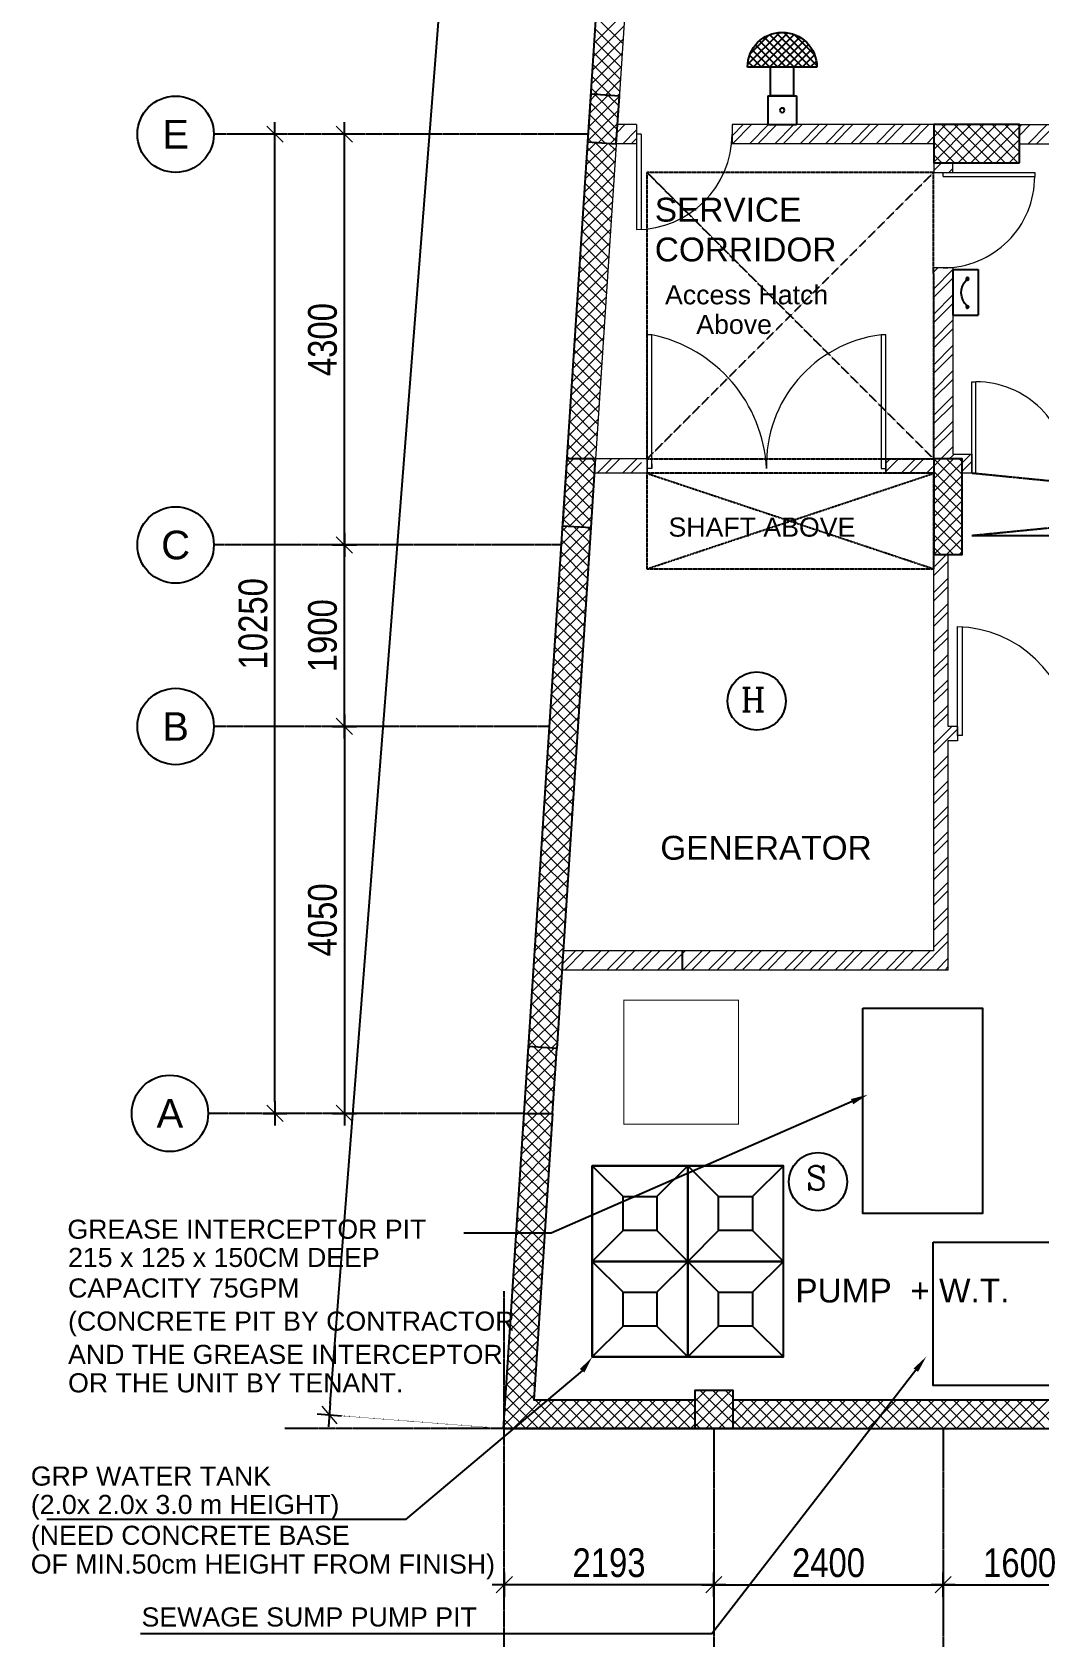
# Model space of a CAD drawing. Header units: inches. Extents: x 1217570 to 1674444, y 326920 to 480291.
# Drawn here: x 1509314 to 1519851, y 337379 to 354179 of the extents above; entities that cross this region are included whole.
import ezdxf
from ezdxf.enums import TextEntityAlignment as Align

# ---------------------------------------------------------------- set-up
doc = ezdxf.new("R2010")
doc.units = ezdxf.units.IN
doc.header["$MEASUREMENT"] = 0
for name, pattern in [('CENTER', [50.8, 31.75, -6.35, 6.35, -6.35]), ('DASHED', [19.05, 12.7, -6.35]), ('DOT2', [3.175, 0, -3.175]), ('HIDDEN', [9.525, 6.35, -3.175])]:
    doc.linetypes.add(name, pattern=pattern)
for name, color, linetype in [('01- Low voltage', 7, 'Continuous'), ('Axis', 9, 'CENTER'), ('dim-axis', 254, 'Continuous'), ('FA', 31, 'Continuous'), ('FFNEW', 252, 'Continuous'), ('FI-AL', 31, 'Continuous'), ('P-FIRE-TXT', 181, 'Continuous'), ('P-PIPE-CWS', 80, 'Continuous'), ('P-PIPE-DRA', 40, 'Continuous'), ('S-COL', 210, 'Continuous'), ('S-WALL', 1, 'Continuous'), ('SHAFT', 7, 'Continuous'), ('TAXT', 3, 'Continuous'), ('TEXT', 181, 'Continuous'), ('VP', 8, 'Continuous'), ('WS-PIPE-EQP', 6, 'Continuous')]:
    doc.layers.add(name, color=color, linetype=linetype)
for name, color, linetype, lineweight in [('A-BLOCK', 43, 'Continuous', 13), ('A-DOOR', 10, 'Continuous', 15), ('A-HATCH CONCRETE', 254, 'Continuous', 5), ('wall hatch', 252, 'Continuous', 0)]:
    doc.layers.add(name, color=color, linetype=linetype, lineweight=lineweight)
doc.styles.add('ARIAL', font='ARIALN.TTF')
doc.styles.add('romance', font='romanc.shx')
doc.styles.add('style1', font='arial.ttf')
doc.dimstyles.new('DIM-100', dxfattribs={"dimscale": 150, "dimtxt": 2, "dimasz": 1, "dimexe": 0.75, "dimexo": 1, "dimgap": 0.5, "dimtad": 1, "dimdec": 0, "dimzin": 11, "dimdsep": 46, "dimtxsty": 'ARIAL', "dimblk": 'R', "dimcen": 2.5, "dimdle": 1, "dimclrd": 256, "dimclre": 256, "dimclrt": 256, "dimazin": 0, "dimtfac": 1, "dimtdec": 0, "dimtix": 1, "dimtmove": 2, "dimatfit": 3, "dimldrblk": 'R', "dimtolj": 1, "dimtzin": 3, "dimlwd": -1, "dimlwe": 13, "dimarcsym": 0})
pattern_1 = [(45, (1337614.36, 312749.91), (-132.58252, 132.58252), []), (45, (1337702.74, 312749.91), (-132.58252, 132.58252), [])]
pattern_2 = [(45, (1337614.36, 312749.915), (-66.29126, 66.29126), []), (135, (1337614.36, 312749.915), (-66.29126, -66.29126), [])]

# ---------------------------------------------------------------- blocks, each defined once
blk = doc.blocks.new('R')
for p, q in [((-1.05, 0), (1.05, 0)), ((0, -1.05), (0, 1.05))]:
    blk.add_line(p, q)
at = {"color": 4, "lineweight": 13}
blk.add_line((-0.71, -0.71), (0.71, 0.71), dxfattribs=at)
blk = doc.blocks.new('*D141')
at = {"layer": 'Defpoints', "color": 0, "transparency": 16777216}
for p in [(1422494, 561167), (1424094, 561167), (1424094, 560825)]:
    blk.add_point(p, dxfattribs=at)
at = {"layer": 'dim-axis', "color": 251, "linetype": 'DOT2', "lineweight": 13, "transparency": 16777216}
for p, q in [((1422494, 561017), (1422494, 560712)), ((1424094, 561017), (1424094, 560712))]:
    blk.add_line(p, q, dxfattribs=at)
at = {"layer": 'dim-axis', "color": 251, "transparency": 16777216}
blk.add_line((1422614, 560825), (1423974, 560825), dxfattribs=at)
at = {"layer": 'dim-axis', "color": 251, "transparency": 16777216, "xscale": 120, "yscale": 120, "zscale": 120, "rotation": 180}
blk.add_blockref('R', (1422494, 560825), dxfattribs=at)
at = {"layer": 'dim-axis', "color": 251, "transparency": 16777216, "xscale": 120, "yscale": 120, "zscale": 120}
blk.add_blockref('R', (1424094, 560825), dxfattribs=at)
at = {"layer": 'dim-axis', "color": 251, "transparency": 16777216, "insert": (1423294, 561053), "char_height": 300, "attachment_point": 5, "style": 'ARIAL'}
blk.add_mtext('\\A1;1600', dxfattribs=at)
blk = doc.blocks.new('*D143')
at = {"layer": 'Defpoints', "color": 0, "transparency": 16777216}
for p in [(1416228, 571709), (1416228, 571709), (1416262, 569809)]:
    blk.add_point(p, dxfattribs=at)
at = {"layer": 'dim-axis', "color": 251, "linetype": 'DOT2', "lineweight": 13, "transparency": 16777216}
for p, q in [((1416078, 571709), (1416115, 571709)), ((1416112, 569809), (1416115, 569809))]:
    blk.add_line(p, q, dxfattribs=at)
at = {"layer": 'dim-axis', "color": 251, "transparency": 16777216}
blk.add_line((1416228, 569929), (1416228, 571589), dxfattribs=at)
at = {"layer": 'dim-axis', "color": 251, "transparency": 16777216, "xscale": 120, "yscale": 120, "zscale": 120}
for p, rotation in [((1416228, 571709), 90), ((1416228, 569809), 270)]:
    blk.add_blockref('R', p, dxfattribs=dict(at, rotation=rotation))
at = {"layer": 'dim-axis', "color": 251, "transparency": 16777216, "insert": (1416000, 570759), "char_height": 300, "attachment_point": 5, "rotation": 90, "style": 'ARIAL'}
blk.add_mtext('\\A1;1900', dxfattribs=at)
blk = doc.blocks.new('*D150')
at = {"layer": 'Defpoints', "color": 0, "transparency": 16777216}
for p in [(1416228, 576009), (1417426, 576009), (1417426, 571709)]:
    blk.add_point(p, dxfattribs=at)
at = {"layer": 'dim-axis', "color": 251, "linetype": 'DOT2', "lineweight": 13, "transparency": 16777216}
for p, q in [((1417276, 576009), (1416115, 576009)), ((1417276, 571709), (1416115, 571709))]:
    blk.add_line(p, q, dxfattribs=at)
at = {"layer": 'dim-axis', "color": 251, "transparency": 16777216}
blk.add_line((1416228, 571829), (1416228, 575889), dxfattribs=at)
at = {"layer": 'dim-axis', "color": 251, "transparency": 16777216, "xscale": 120, "yscale": 120, "zscale": 120}
for p, rotation in [((1416228, 576009), 90), ((1416228, 571709), 270)]:
    blk.add_blockref('R', p, dxfattribs=dict(at, rotation=rotation))
at = {"layer": 'dim-axis', "color": 251, "transparency": 16777216, "insert": (1416000, 573859), "char_height": 300, "attachment_point": 5, "rotation": 90, "style": 'ARIAL'}
blk.add_mtext('\\A1;4300', dxfattribs=at)
blk = doc.blocks.new('*D155')
at = {"layer": 'Defpoints', "color": 0, "transparency": 16777216}
for p in [(1417876, 569809), (1416228, 565759), (1417876, 565759)]:
    blk.add_point(p, dxfattribs=at)
at = {"layer": 'dim-axis', "color": 251, "linetype": 'DOT2', "lineweight": 13, "transparency": 16777216}
for p, q in [((1417726, 569809), (1416115, 569809)), ((1417726, 565759), (1416115, 565759))]:
    blk.add_line(p, q, dxfattribs=at)
at = {"layer": 'dim-axis', "color": 251, "transparency": 16777216}
blk.add_line((1416228, 569689), (1416228, 565879), dxfattribs=at)
at = {"layer": 'dim-axis', "color": 251, "transparency": 16777216, "xscale": 120, "yscale": 120, "zscale": 120}
for p, rotation in [((1416228, 569809), 90), ((1416228, 565759), 270)]:
    blk.add_blockref('R', p, dxfattribs=dict(at, rotation=rotation))
at = {"layer": 'dim-axis', "color": 251, "transparency": 16777216, "insert": (1416000, 567784), "char_height": 300, "attachment_point": 5, "rotation": 90, "style": 'ARIAL'}
blk.add_mtext('\\A1;4050', dxfattribs=at)
blk = doc.blocks.new('*D163')
at = {"layer": 'Defpoints', "color": 0, "transparency": 16777216}
for p in [(1415500, 576009), (1415500, 576009), (1415500, 565759)]:
    blk.add_point(p, dxfattribs=at)
at = {"layer": 'dim-axis', "color": 251, "linetype": 'DOT2', "lineweight": 13, "transparency": 16777216}
for p, q in [((1415350, 576009), (1415388, 576009)), ((1415350, 565759), (1415388, 565759))]:
    blk.add_line(p, q, dxfattribs=at)
at = {"layer": 'dim-axis', "color": 251, "transparency": 16777216}
blk.add_line((1415500, 565879), (1415500, 575889), dxfattribs=at)
at = {"layer": 'dim-axis', "color": 251, "transparency": 16777216, "xscale": 120, "yscale": 120, "zscale": 120}
for p, rotation in [((1415500, 576009), 90), ((1415500, 565759), 270)]:
    blk.add_blockref('R', p, dxfattribs=dict(at, rotation=rotation))
at = {"layer": 'dim-axis', "color": 251, "transparency": 16777216, "insert": (1415272, 570884), "char_height": 300, "attachment_point": 5, "rotation": 90, "style": 'ARIAL'}
blk.add_mtext('\\A1;10250', dxfattribs=at)
blk = doc.blocks.new('*D182')
at = {"layer": 'Defpoints', "color": 0, "transparency": 16777216}
for p in [(1418810, 597585), (1420642, 597441), (1417901, 562459)]:
    blk.add_point(p, dxfattribs=at)
at = {"layer": 'dim-axis', "color": 251, "linetype": 'DOT2', "lineweight": 13, "transparency": 16777216}
for p, q in [((1420492, 597453), (1418698, 597594)), ((1417752, 562470), (1415957, 562611))]:
    blk.add_line(p, q, dxfattribs=at)
at = {"layer": 'dim-axis', "color": 251, "transparency": 16777216}
blk.add_line((1416079, 562722), (1418801, 597465), dxfattribs=at)
at = {"layer": 'dim-axis', "color": 251, "transparency": 16777216, "xscale": 120, "yscale": 120, "zscale": 120}
for p, rotation in [((1418810, 597585), 85.52071850426807), ((1416070, 562602), 265.5207185042681)]:
    blk.add_blockref('R', p, dxfattribs=dict(at, rotation=rotation))
at = {"layer": 'dim-axis', "color": 251, "transparency": 16777216, "insert": (1417212, 580111), "char_height": 300, "attachment_point": 5, "rotation": 85.5207, "style": 'ARIAL'}
blk.add_mtext('\\A1;35090', dxfattribs=at)
blk = doc.blocks.new('*D181')
at = {"layer": 'Defpoints', "color": 0, "transparency": 16777216}
for p in [(1420094, 561773), (1417901, 561388), (1417901, 560825)]:
    blk.add_point(p, dxfattribs=at)
at = {"layer": 'dim-axis', "color": 251, "linetype": 'DOT2', "lineweight": 13, "transparency": 16777216}
for p, q in [((1420094, 561623), (1420094, 560712)), ((1417901, 561238), (1417901, 560712))]:
    blk.add_line(p, q, dxfattribs=at)
at = {"layer": 'dim-axis', "color": 251, "transparency": 16777216}
blk.add_line((1419974, 560825), (1418021, 560825), dxfattribs=at)
at = {"layer": 'dim-axis', "color": 251, "transparency": 16777216, "xscale": 120, "yscale": 120, "zscale": 120, "rotation": 180}
blk.add_blockref('R', (1417901, 560825), dxfattribs=at)
at = {"layer": 'dim-axis', "color": 251, "transparency": 16777216, "xscale": 120, "yscale": 120, "zscale": 120}
blk.add_blockref('R', (1420094, 560825), dxfattribs=at)
at = {"layer": 'dim-axis', "color": 251, "transparency": 16777216, "insert": (1418997, 561053), "char_height": 300, "attachment_point": 5, "style": 'ARIAL'}
blk.add_mtext('\\A1;2193', dxfattribs=at)
blk = doc.blocks.new('*D173')
at = {"layer": 'Defpoints', "color": 0, "transparency": 16777216}
for p in [(1420094, 561773), (1422494, 561773), (1422494, 560825)]:
    blk.add_point(p, dxfattribs=at)
at = {"layer": 'dim-axis', "color": 251, "linetype": 'DOT2', "lineweight": 13, "transparency": 16777216}
for p, q in [((1420094, 561623), (1420094, 560712)), ((1422494, 561623), (1422494, 560712))]:
    blk.add_line(p, q, dxfattribs=at)
at = {"layer": 'dim-axis', "color": 251, "transparency": 16777216}
blk.add_line((1420214, 560825), (1422374, 560825), dxfattribs=at)
at = {"layer": 'dim-axis', "color": 251, "transparency": 16777216, "xscale": 120, "yscale": 120, "zscale": 120, "rotation": 180}
blk.add_blockref('R', (1420094, 560825), dxfattribs=at)
at = {"layer": 'dim-axis', "color": 251, "transparency": 16777216, "xscale": 120, "yscale": 120, "zscale": 120}
blk.add_blockref('R', (1422494, 560825), dxfattribs=at)
at = {"layer": 'dim-axis', "color": 251, "transparency": 16777216, "insert": (1421294, 561053), "char_height": 300, "attachment_point": 5, "style": 'ARIAL'}
blk.add_mtext('\\A1;2400', dxfattribs=at)
blk = doc.blocks.new('SDGTFHHD')
at = {"layer": 'A-HATCH CONCRETE'}
h = blk.add_hatch(dxfattribs=at)
h.set_pattern_fill('ANSI37', color=254, scale=750)
h.set_pattern_definition(pattern_2)
h.paths.add_polyline_path([(1345686, 734707), (1345985, 734687), (1346018, 735186), (1345719, 735205)])
h = blk.add_hatch(dxfattribs=at)
h.set_pattern_fill('ANSI37', color=254, scale=750)
h.set_pattern_definition(pattern_2)
h.paths.add_polyline_path([(1350207, 734487), (1350207, 734887), (1349308, 734887), (1349308, 734487)])
h = blk.add_hatch(dxfattribs=at)
h.set_pattern_fill('ANSI37', color=254, scale=750)
h.set_pattern_definition(pattern_2)
h.paths.add_polyline_path([(1345423, 730688), (1345722, 730669), (1345769, 731387), (1345468, 731387)])
h = blk.add_hatch(dxfattribs=at)
h.set_pattern_fill('ANSI37', color=254, scale=750)
h.set_pattern_definition(pattern_2)
h.paths.add_polyline_path([(1349308, 730387), (1349607, 730387), (1349607, 731387), (1349308, 731387)])
h = blk.add_hatch(dxfattribs=at)
h.set_pattern_fill('ANSI37', color=254, scale=750)
h.set_pattern_definition(pattern_2)
h.paths.add_polyline_path([(1345019, 724537), (1345320, 724537), (1345365, 725216), (1345065, 725235)])
h = blk.add_hatch(dxfattribs=at)
h.set_pattern_fill('ANSI37', color=254, scale=750)
h.set_pattern_definition(pattern_2)
h.paths.add_polyline_path([(1346808, 721237), (1347208, 721237), (1347208, 721637), (1346808, 721637)])
at = {"layer": 'wall hatch'}
h = blk.add_hatch(dxfattribs=at)
h.set_pattern_fill('ANSI32', color=254, scale=500)
h.set_pattern_definition(pattern_1)
h.paths.add_polyline_path([(1349307, 734887), (1347197, 734887), (1347197, 734687), (1349307, 734687)])
h.paths.add_polyline_path([(1346197, 734887), (1345998, 734887), (1345987, 734727), (1345937, 734726), (1345934, 734687), (1346197, 734687)])
at = {"layer": 'wall hatch', "ltscale": 500}
h = blk.add_hatch(dxfattribs=at)
h.set_pattern_fill('ANSI32', color=254, scale=500)
h.set_pattern_definition(pattern_1)
h.paths.add_polyline_path([(1355260, 734687), (1355260, 734887), (1350207, 734887), (1350207, 734687)])
h = blk.add_hatch(dxfattribs=at)
h.set_pattern_fill('ANSI32', color=254, scale=500)
h.set_pattern_definition(pattern_1)
h.paths.add_polyline_path([(1349308, 733387), (1349307, 731387), (1349508, 731387), (1349508, 733387)])
h.paths.add_polyline_path([(1349308, 734487), (1349308, 734387), (1349508, 734387), (1349508, 734487)])
h = blk.add_hatch(dxfattribs=at)
h.set_pattern_fill('ANSI32', color=254, scale=500)
h.set_pattern_definition(pattern_1)
h.paths.add_polyline_path([(1346251, 731237), (1346251, 731387), (1345769, 731387), (1345759, 731237)])
h = blk.add_hatch(dxfattribs=at)
h.set_pattern_fill('ANSI32', color=254, scale=500)
h.set_pattern_definition(pattern_1)
h.paths.add_polyline_path([(1348808, 731237), (1349307, 731237), (1349307, 731387), (1348808, 731387)])
h = blk.add_hatch(dxfattribs=at)
h.set_pattern_fill('ANSI32', color=254, scale=500)
h.set_pattern_definition(pattern_1)
h.paths.add_polyline_path([(1350707, 731437), (1350707, 731237), (1356258, 731237), (1356258, 731437)])
h.paths.add_polyline_path([(1349607, 731437), (1349708, 731437), (1349708, 731237), (1349607, 731237)])
h.paths.add_polyline_path([(1349508, 731437), (1349606, 731437), (1349606, 731387), (1349508, 731387)])
h = blk.add_hatch(dxfattribs=at)
h.set_pattern_fill('ANSI32', color=254, scale=500)
h.set_pattern_definition([(45, (1337614.33, 312749.89), (-132.58252, 132.58252), []), (45, (1337702.72, 312749.89), (-132.58252, 132.58252), [])])
h.paths.add_polyline_path([(1345431, 726237), (1345418, 726037), (1349457, 726037), (1349457, 728437), (1349558, 728437), (1349558, 728587), (1349458, 728587), (1349457, 730387), (1349307, 730387), (1349307, 726237)])
at = {"layer": 'A-BLOCK', "color": 254, "ltscale": 100}
for p, q in [((1346629, 744511), (1345769, 731387)), ((1346197, 734887), (1345998, 734887)), ((1346197, 734887), (1345998, 734887)), ((1346197, 734887), (1346197, 734687)), ((1346197, 734887), (1346197, 734687)), ((1347197, 734887), (1347197, 734687)), ((1347197, 734887), (1347197, 734687)), ((1349307, 734887), (1347197, 734887)), ((1349307, 734887), (1347197, 734887)), ((1349307, 734887), (1350072, 734887)), ((1349307, 734887), (1356557, 734887)), ((1349308, 734487), (1349308, 734887)), ((1346197, 734687), (1345985, 734687)), ((1349307, 734687), (1347197, 734687)), ((1349307, 734687), (1347197, 734687)), ((1350207, 734687), (1355257, 734688)), ((1349407, 734387), (1350366, 734387)), ((1349407, 734345), (1349407, 734387)), ((1349407, 734345), (1350366, 734345)), ((1350366, 734387), (1350366, 734345)), ((1349508, 733387), (1349308, 733387)), ((1349308, 731387), (1349308, 733387)), ((1349708, 732195), (1349750, 732195)), ((1349708, 731237), (1349708, 732195)), ((1349750, 731237), (1349750, 732195)), ((1346308, 731387), (1345769, 731387)), ((1346308, 731387), (1346308, 731237)), ((1346308, 731237), (1346308, 731387)), ((1349307, 731387), (1348808, 731387)), ((1348808, 731387), (1348808, 731237)), ((1348808, 731237), (1348808, 731387)), ((1346308, 731237), (1345759, 731237)), ((1349307, 731237), (1348808, 731237)), ((1349750, 731237), (1349708, 731237)), ((1349308, 726237), (1349308, 730387)), ((1349458, 728587), (1349458, 730387)), ((1349558, 728437), (1349457, 728437)), ((1349558, 728587), (1349458, 728587)), ((1349458, 726037), (1349458, 728437)), ((1349558, 728587), (1349558, 728437)), ((1349308, 726237), (1345431, 726237)), ((1349458, 726037), (1345418, 726037))]:
    blk.add_line(p, q, dxfattribs=at)
for points in [[(1349308, 734487), (1349308, 734387), (1349508, 734387), (1349508, 734487)], [(1349508, 733387), (1349508, 731437), (1349708, 731437), (1349708, 731237), (1349607, 731237)]]:
    blk.add_lwpolyline(points, dxfattribs=at)
for centre, start, end in [((1349407, 734345), 269.9978, 360), ((1349750, 731237), 359.9978, 90)]:
    blk.add_arc(centre, 958, start, end, dxfattribs=at)
at = {"layer": 'A-DOOR', "color": 254}
for p, q in [((1346197, 734789), (1346197, 733789)), ((1346197, 734789), (1346197, 733789)), ((1346247, 734787), (1346197, 734787)), ((1346247, 734787), (1346247, 733789)), ((1346358, 731287), (1346308, 731287)), ((1348758, 731287), (1348808, 731287)), ((1349558, 728494), (1349558, 729632)), ((1349608, 728494), (1349608, 729632)), ((1349608, 728494), (1349558, 728494))]:
    blk.add_line(p, q, dxfattribs=at)
for points in [[(1346358, 731337), (1346358, 731287), (1346358, 732687), (1346308, 732687), (1346308, 731287)], [(1348808, 731337), (1348808, 731287), (1348808, 732687), (1348758, 732687), (1348758, 731287)]]:
    blk.add_lwpolyline(points, dxfattribs=at)
for centre, radius, start, end in [((1346197, 734789), 1000, 270, 0), ((1346053, 731211), 1507, 2.8899, 78.3242), ((1348923, 731331), 1365, 96.928, 181.8578), ((1349524, 728394), 1237, 4.6791, 88.4526)]:
    blk.add_arc(centre, radius, start, end, dxfattribs=at)
at = {"layer": 'A-HATCH CONCRETE', "color": 254, "linetype": 'Continuous'}
for p, q in [((1345753, 735739), (1346075, 736061)), ((1346053, 735735), (1345771, 736017)), ((1345744, 735597), (1346065, 735919)), ((1346045, 735610), (1345763, 735892)), ((1345734, 735455), (1346056, 735777)), ((1346037, 735486), (1345755, 735768)), ((1345725, 735314), (1346047, 735635)), ((1346021, 735237), (1345738, 735519)), ((1346029, 735361), (1345747, 735643)), ((1345748, 735204), (1346037, 735493)), ((1345933, 735191), (1345730, 735395)), ((1345872, 735195), (1346028, 735351)), ((1345716, 735172), (1345716, 735172)), ((1345792, 735201), (1345722, 735270)), ((1345996, 735187), (1346019, 735210)), ((1345706, 735030), (1345707, 735030)), ((1345706, 735021), (1345706, 735021)), ((1345715, 735145), (1345714, 735146)), ((1346005, 734987), (1346004, 734988)), ((1346010, 735068), (1346010, 735068)), ((1346013, 735112), (1346012, 735112)), ((1345697, 734888), (1345698, 734889)), ((1345698, 734896), (1345698, 734897)), ((1345997, 734863), (1345996, 734864)), ((1346000, 734926), (1346001, 734927)), ((1345669, 734462), (1345900, 734693)), ((1345678, 734604), (1345775, 734701)), ((1345964, 734366), (1345681, 734648)), ((1345688, 734746), (1345688, 734747)), ((1345690, 734772), (1345690, 734772)), ((1345972, 734490), (1345760, 734702)), ((1345980, 734615), (1345902, 734692)), ((1345989, 734739), (1345988, 734739)), ((1345991, 734784), (1345992, 734785)), ((1345651, 734178), (1345972, 734500)), ((1345660, 734320), (1345982, 734642)), ((1345955, 734241), (1345673, 734524)), ((1345641, 734037), (1345963, 734358)), ((1345947, 734117), (1345665, 734399)), ((1345632, 733895), (1345954, 734216)), ((1345931, 733868), (1345649, 734150)), ((1345939, 733993), (1345657, 734275)), ((1345623, 733753), (1345944, 734075)), ((1345923, 733744), (1345641, 734026)), ((1345613, 733611), (1345935, 733933)), ((1345915, 733619), (1345632, 733901)), ((1345595, 733327), (1345917, 733649)), ((1345604, 733469), (1345926, 733791)), ((1345898, 733370), (1345616, 733653)), ((1345906, 733495), (1345624, 733777)), ((1345586, 733185), (1345907, 733507)), ((1345890, 733246), (1345608, 733528)), ((1345576, 733043), (1345898, 733365)), ((1345882, 733122), (1345600, 733404)), ((1345567, 732902), (1345889, 733223)), ((1345866, 732873), (1345584, 733155)), ((1345874, 732997), (1345592, 733279)), ((1345558, 732760), (1345879, 733081)), ((1345858, 732748), (1345575, 733030)), ((1345539, 732476), (1345861, 732798)), ((1345548, 732618), (1345870, 732940)), ((1345849, 732624), (1345567, 732906)), ((1345530, 732334), (1345851, 732656)), ((1345833, 732375), (1345551, 732657)), ((1345841, 732499), (1345559, 732782)), ((1345520, 732192), (1345842, 732514)), ((1345825, 732251), (1345543, 732533)), ((1345511, 732050), (1345833, 732372)), ((1345817, 732126), (1345535, 732408)), ((1345502, 731908), (1345824, 732230)), ((1345800, 731877), (1345518, 732159)), ((1345809, 732002), (1345526, 732284)), ((1345493, 731767), (1345814, 732088)), ((1345792, 731753), (1345510, 732035)), ((1345474, 731483), (1345796, 731804)), ((1345483, 731625), (1345805, 731946)), ((1345784, 731628), (1345502, 731911)), ((1345760, 731387), (1345486, 731662)), ((1345776, 731504), (1345494, 731786)), ((1345511, 731387), (1345786, 731663)), ((1345628, 731387), (1345478, 731537)), ((1345643, 731387), (1345777, 731521)), ((1345462, 731288), (1345461, 731288)), ((1345465, 731341), (1345465, 731342)), ((1345495, 731387), (1345469, 731413)), ((1345768, 731379), (1345768, 731380)), ((1345768, 731379), (1345768, 731380)), ((1345454, 731163), (1345453, 731164)), ((1345455, 731199), (1345456, 731200)), ((1345752, 731130), (1345752, 731131)), ((1345759, 731237), (1345759, 731238)), ((1345760, 731255), (1345760, 731255)), ((1345446, 731039), (1345445, 731040)), ((1345446, 731057), (1345447, 731058)), ((1345740, 730953), (1345741, 730954)), ((1345744, 731006), (1345743, 731006)), ((1345749, 731095), (1345750, 731096)), ((1345429, 730790), (1345429, 730791)), ((1345437, 730915), (1345437, 730916)), ((1345437, 730915), (1345437, 730915)), ((1345731, 730811), (1345731, 730812)), ((1345736, 730881), (1345735, 730882)), ((1345400, 730348), (1345721, 730669)), ((1345409, 730490), (1345596, 730677)), ((1345418, 730631), (1345472, 730685)), ((1345703, 730384), (1345420, 730666)), ((1345427, 730773), (1345428, 730774)), ((1345711, 730509), (1345538, 730681)), ((1345719, 730633), (1345680, 730672)), ((1345721, 730669), (1345722, 730670)), ((1345728, 730757), (1345727, 730757)), ((1345390, 730206), (1345712, 730528)), ((1345694, 730260), (1345412, 730542)), ((1345381, 730064), (1345703, 730386)), ((1345678, 730011), (1345396, 730293)), ((1345686, 730135), (1345404, 730417)), ((1345372, 729922), (1345693, 730244)), ((1345670, 729886), (1345388, 730169)), ((1345353, 729638), (1345675, 729960)), ((1345362, 729780), (1345684, 730102)), ((1345662, 729762), (1345380, 730044)), ((1345344, 729496), (1345666, 729818)), ((1345646, 729513), (1345363, 729795)), ((1345654, 729638), (1345372, 729920)), ((1345335, 729355), (1345656, 729676)), ((1345637, 729389), (1345355, 729671)), ((1345325, 729213), (1345647, 729534)), ((1345629, 729264), (1345347, 729546)), ((1345316, 729071), (1345638, 729393)), ((1345613, 729015), (1345331, 729298)), ((1345621, 729140), (1345339, 729422)), ((1345297, 728787), (1345619, 729109)), ((1345307, 728929), (1345628, 729251)), ((1345605, 728891), (1345323, 729173)), ((1345288, 728645), (1345610, 728967)), ((1345597, 728767), (1345314, 729049)), ((1345279, 728503), (1345600, 728825)), ((1345580, 728518), (1345298, 728800)), ((1345588, 728642), (1345306, 728924)), ((1345269, 728361), (1345591, 728683)), ((1345572, 728393), (1345290, 728675)), ((1345260, 728220), (1345582, 728541)), ((1345564, 728269), (1345282, 728551)), ((1345251, 728078), (1345573, 728399)), ((1345548, 728020), (1345266, 728302)), ((1345556, 728144), (1345274, 728427)), ((1345232, 727794), (1345554, 728116)), ((1345242, 727936), (1345563, 728258)), ((1345540, 727896), (1345257, 728178)), ((1345223, 727652), (1345545, 727974)), ((1345523, 727647), (1345241, 727929)), ((1345531, 727771), (1345249, 728053)), ((1345214, 727510), (1345535, 727832)), ((1345515, 727522), (1345233, 727804)), ((1345204, 727368), (1345526, 727690)), ((1345507, 727398), (1345225, 727680)), ((1345195, 727226), (1345517, 727548)), ((1345491, 727149), (1345208, 727431)), ((1345499, 727273), (1345217, 727556)), ((1345176, 726943), (1345498, 727264)), ((1345186, 727085), (1345508, 727406)), ((1345482, 727025), (1345200, 727307)), ((1345167, 726801), (1345489, 727122)), ((1345474, 726900), (1345192, 727182)), ((1345158, 726659), (1345480, 726981)), ((1345458, 726651), (1345176, 726933)), ((1345466, 726776), (1345184, 727058)), ((1345149, 726517), (1345470, 726839)), ((1345450, 726527), (1345168, 726809)), ((1345139, 726375), (1345461, 726697)), ((1345442, 726402), (1345160, 726685)), ((1345121, 726091), (1345442, 726413)), ((1345130, 726233), (1345452, 726555)), ((1345425, 726154), (1345143, 726436)), ((1345434, 726278), (1345151, 726560)), ((1345111, 725949), (1345433, 726271)), ((1345417, 726029), (1345135, 726311)), ((1345102, 725808), (1345424, 726129)), ((1345409, 725905), (1345127, 726187)), ((1345093, 725666), (1345415, 725987)), ((1345393, 725656), (1345111, 725938)), ((1345401, 725780), (1345119, 726062)), ((1345084, 725524), (1345405, 725846)), ((1345385, 725531), (1345102, 725814)), ((1345074, 725382), (1345396, 725704)), ((1345376, 725407), (1345094, 725689)), ((1345065, 725240), (1345387, 725562)), ((1345298, 725220), (1345078, 725440)), ((1345368, 725283), (1345086, 725565)), ((1345185, 725228), (1345377, 725420)), ((1345156, 725229), (1345070, 725316)), ((1345309, 725219), (1345368, 725278)), ((1345056, 725098), (1345056, 725099)), ((1345062, 725191), (1345062, 725191)), ((1345359, 725136), (1345359, 725137)), ((1345361, 725157), (1345360, 725158)), ((1345046, 724942), (1345045, 724943)), ((1345046, 724956), (1345047, 724957)), ((1345054, 725066), (1345054, 725067)), ((1345344, 724909), (1345344, 724909)), ((1345349, 724994), (1345350, 724995)), ((1345353, 725033), (1345352, 725034)), ((1345038, 724818), (1345037, 724818)), ((1345037, 724814), (1345038, 724815)), ((1345336, 724784), (1345336, 724785)), ((1345340, 724852), (1345341, 724853)), ((1345022, 724569), (1345021, 724569)), ((1345028, 724673), (1345028, 724673)), ((1345030, 724693), (1345029, 724694)), ((1345322, 724569), (1345322, 724569)), ((1345328, 724660), (1345328, 724660)), ((1345331, 724711), (1345332, 724711)), ((1344991, 724105), (1345312, 724427)), ((1345000, 724247), (1345290, 724537)), ((1345009, 724389), (1345157, 724537)), ((1345295, 724163), (1345013, 724445)), ((1345018, 724531), (1345025, 724537)), ((1345303, 724287), (1345053, 724537)), ((1345311, 724412), (1345186, 724537)), ((1345319, 724536), (1345318, 724537)), ((1344981, 723963), (1345303, 724285)), ((1345287, 724038), (1345005, 724320)), ((1344972, 723821), (1345294, 724143)), ((1345271, 723789), (1344988, 724072)), ((1345279, 723914), (1344997, 724196)), ((1344963, 723679), (1345284, 724001)), ((1345262, 723665), (1344980, 723947)), ((1344953, 723538), (1345275, 723859)), ((1345254, 723541), (1344972, 723823)), ((1344935, 723254), (1345256, 723575)), ((1344944, 723396), (1345266, 723717)), ((1345238, 723292), (1344956, 723574)), ((1345246, 723416), (1344964, 723698)), ((1344925, 723112), (1345247, 723434)), ((1345230, 723167), (1344948, 723449)), ((1344916, 722970), (1345238, 723292)), ((1345222, 723043), (1344939, 723325)), ((1344907, 722828), (1345229, 723150)), ((1345205, 722794), (1344923, 723076)), ((1345213, 722918), (1344931, 723201)), ((1344898, 722686), (1345219, 723008)), ((1345197, 722670), (1344915, 722952)), ((1344879, 722402), (1345201, 722724)), ((1344888, 722544), (1345210, 722866)), ((1345189, 722545), (1344907, 722827)), ((1344870, 722261), (1345191, 722582)), ((1345173, 722296), (1344891, 722578)), ((1345181, 722421), (1344899, 722703)), ((1344860, 722119), (1345182, 722440)), ((1345165, 722172), (1344882, 722454)), ((1344851, 721977), (1345173, 722299)), ((1345156, 722047), (1344874, 722330)), ((1344842, 721835), (1345164, 722157)), ((1345140, 721798), (1344858, 722081)), ((1345148, 721923), (1344866, 722205)), ((1344833, 721693), (1345154, 722015)), ((1345132, 721674), (1344850, 721956)), ((1344814, 721409), (1345136, 721731)), ((1344823, 721551), (1345145, 721873)), ((1345124, 721550), (1344842, 721832)), ((1344805, 721267), (1345126, 721589)), ((1345171, 721237), (1344825, 721583)), ((1345304, 721237), (1344833, 721707)), ((1345039, 721237), (1344817, 721459)), ((1344907, 721237), (1345207, 721537)), ((1345039, 721237), (1345339, 721537)), ((1345436, 721237), (1345136, 721537)), ((1345172, 721237), (1345472, 721537)), ((1345569, 721237), (1345269, 721537)), ((1345304, 721237), (1345604, 721537)), ((1345702, 721237), (1345402, 721537)), ((1345437, 721237), (1345737, 721537)), ((1345834, 721237), (1345534, 721537)), ((1345570, 721237), (1345870, 721537)), ((1345967, 721237), (1345667, 721537)), ((1345702, 721237), (1346002, 721537)), ((1346099, 721237), (1345799, 721537)), ((1345835, 721237), (1346135, 721537)), ((1346232, 721237), (1345932, 721537)), ((1345967, 721237), (1346267, 721537)), ((1346365, 721237), (1346065, 721537)), ((1346100, 721237), (1346400, 721537)), ((1346497, 721237), (1346197, 721537)), ((1346232, 721237), (1346532, 721537)), ((1346630, 721237), (1346330, 721537)), ((1346365, 721237), (1346665, 721537)), ((1346762, 721237), (1346462, 721537)), ((1346498, 721237), (1346798, 721537)), ((1346808, 721324), (1346595, 721537)), ((1346630, 721237), (1346808, 721415)), ((1346808, 721457), (1346727, 721537)), ((1347208, 721417), (1347328, 721537)), ((1347208, 721284), (1347461, 721537)), ((1347425, 721237), (1347208, 721454)), ((1347558, 721237), (1347258, 721537)), ((1347293, 721237), (1347593, 721537)), ((1347690, 721237), (1347390, 721537)), ((1347426, 721237), (1347726, 721537)), ((1347823, 721237), (1347523, 721537)), ((1347558, 721237), (1347858, 721537)), ((1347956, 721237), (1347656, 721537)), ((1347691, 721237), (1347991, 721537)), ((1348088, 721237), (1347788, 721537)), ((1347823, 721237), (1348123, 721537)), ((1348221, 721237), (1347921, 721537)), ((1347956, 721237), (1348256, 721537)), ((1348353, 721237), (1348053, 721537)), ((1348089, 721237), (1348389, 721537)), ((1348486, 721237), (1348186, 721537)), ((1348221, 721237), (1348521, 721537)), ((1348618, 721237), (1348318, 721537)), ((1348354, 721237), (1348654, 721537)), ((1348751, 721237), (1348451, 721537)), ((1348486, 721237), (1348786, 721537)), ((1348884, 721237), (1348584, 721537)), ((1348619, 721237), (1348919, 721537)), ((1349016, 721237), (1348716, 721537)), ((1348752, 721237), (1349052, 721537)), ((1349149, 721237), (1348849, 721537)), ((1348884, 721237), (1349184, 721537)), ((1349281, 721237), (1348981, 721537)), ((1349017, 721237), (1349317, 721537)), ((1349414, 721237), (1349114, 721537)), ((1349149, 721237), (1349449, 721537)), ((1349547, 721237), (1349247, 721537)), ((1349282, 721237), (1349582, 721537)), ((1349679, 721237), (1349379, 721537)), ((1349414, 721237), (1349714, 721537)), ((1349812, 721237), (1349512, 721537)), ((1349547, 721237), (1349847, 721537)), ((1349944, 721237), (1349644, 721537)), ((1349680, 721237), (1349980, 721537)), ((1350077, 721237), (1349777, 721537)), ((1349812, 721237), (1350112, 721537)), ((1350209, 721237), (1349909, 721537)), ((1349945, 721237), (1350245, 721537)), ((1350342, 721237), (1350042, 721537)), ((1350077, 721237), (1350377, 721537)), ((1350475, 721237), (1350175, 721537)), ((1350210, 721237), (1350510, 721537)), ((1350607, 721237), (1350307, 721537)), ((1350343, 721237), (1350643, 721537)), ((1344906, 721237), (1344809, 721334)), ((1346763, 721237), (1346808, 721282)), ((1347293, 721237), (1347208, 721322))]:
    blk.add_line(p, q, dxfattribs=at)
at = {"layer": 'P-PIPE-CWS', "color": 254}
for p, q in [((1345735, 723987), (1346057, 723665)), ((1346735, 723987), (1346412, 723665)), ((1346735, 723987), (1347057, 723665)), ((1347735, 723987), (1347412, 723665)), ((1346057, 723310), (1345735, 722987)), ((1346412, 723310), (1346735, 722987)), ((1347057, 723310), (1346735, 722987)), ((1347412, 723310), (1347735, 722987)), ((1345735, 722987), (1346057, 722665)), ((1346735, 722987), (1346412, 722665)), ((1346735, 722987), (1347057, 722665)), ((1347735, 722987), (1347412, 722665)), ((1346057, 722310), (1345735, 721987)), ((1346412, 722310), (1346735, 721987)), ((1347057, 722310), (1346735, 721987)), ((1347412, 722310), (1347735, 721987))]:
    blk.add_line(p, q, dxfattribs=at)
at = {"layer": 'P-PIPE-CWS', "color": 254, "transparency": 33554687}
blk.add_lwpolyline([(1345734, 723987), (1347734, 723987), (1347734, 721987), (1345734, 721987)], close=True, dxfattribs=at)
blk.add_lwpolyline([(1345734, 723987), (1347734, 723987), (1347734, 721987), (1345734, 721987)], close=True, dxfattribs=at)
at = {"layer": 'P-PIPE-CWS', "color": 254}
for points in [[(1345735, 722987), (1346735, 722987), (1346735, 723987), (1345735, 723987)], [(1346735, 722987), (1347735, 722987), (1347735, 723987), (1346735, 723987)], [(1346412, 723665), (1346412, 723310), (1346057, 723310), (1346057, 723665)], [(1347412, 723665), (1347412, 723310), (1347057, 723310), (1347057, 723665)], [(1345735, 721987), (1346735, 721987), (1346735, 722987), (1345735, 722987)], [(1346735, 721987), (1347735, 721987), (1347735, 722987), (1346735, 722987)], [(1346412, 722665), (1346412, 722310), (1346057, 722310), (1346057, 722665)], [(1347412, 722665), (1347412, 722310), (1347057, 722310), (1347057, 722665)]]:
    blk.add_lwpolyline(points, close=True, dxfattribs=at)
at = {"layer": 'P-PIPE-DRA', "color": 254, "ltscale": 0.1}
for points in [[(1348567, 725637), (1349817, 725637), (1349817, 723487), (1348567, 723487)], [(1349303, 723187), (1350803, 723187), (1350803, 721687), (1349303, 721687)]]:
    blk.add_lwpolyline(points, close=True, dxfattribs=at)
for points in [[(1348453, 724660), (1345304, 723284), (1344392, 723284)], [(1345628, 721842), (1343779, 720286), (1340025, 720286)], [(1349121, 721848), (1346985, 719088), (1341007, 719088)]]:
    blk.add_lwpolyline(points, dxfattribs=at)
for points in [[(1348441, 724687), (1348618, 724732), (1348465, 724632)], [(1345604, 721860), (1345735, 721987), (1345652, 721825)], [(1349097, 721867), (1349231, 721991), (1349144, 721830)]]:
    blk.add_solid(points, dxfattribs=at)
at = {"layer": 'S-COL', "color": 254, "linetype": 'ByBlock'}
for points in [[(1345686, 734707), (1345985, 734687), (1346018, 735186), (1345719, 735205)], [(1346808, 721237), (1347208, 721237), (1347208, 721637), (1346808, 721637)]]:
    blk.add_lwpolyline(points, close=True, dxfattribs=at)
at = {"layer": 'S-COL', "color": 254}
for points in [[(1350207, 734487), (1350207, 734887), (1349308, 734887), (1349308, 734487)], [(1345423, 730688), (1345722, 730669), (1345769, 731387), (1345468, 731387)], [(1349308, 730387), (1349607, 730387), (1349607, 731387), (1349308, 731387)], [(1345019, 724537), (1345320, 724537), (1345365, 725216), (1345065, 725235)]]:
    blk.add_lwpolyline(points, close=True, dxfattribs=at)
at = {"layer": 'S-WALL', "color": 254}
for points in [[(1347098, 756262), (1347098, 756262), (1344803, 721237), (1394933, 721237), (1396724, 749180), (1382759, 751173)], [(1345721, 730669), (1345364, 725216)], [(1345319, 724537), (1345123, 721537), (1346808, 721537)], [(1347208, 721537), (1350808, 721537)]]:
    blk.add_lwpolyline(points, dxfattribs=at)
at = {"layer": 'SHAFT', "color": 254, "linetype": 'HIDDEN', "ltscale": 0.5}
for p, q in [((1346307, 731387), (1349307, 734387)), ((1346307, 734387), (1349292, 731402)), ((1346307, 730237), (1349308, 731237)), ((1346307, 731237), (1349308, 730237))]:
    blk.add_line(p, q, dxfattribs=at)
at = {"layer": 'SHAFT', "color": 254, "linetype": 'HIDDEN'}
for p, q in [((1356257, 730587), (1349707, 731237)), ((1349707, 730587), (1356258, 731230)), ((1349707, 730587), (1356257, 730587))]:
    blk.add_line(p, q, dxfattribs=at)
at = {"layer": 'SHAFT', "color": 254, "linetype": 'HIDDEN', "ltscale": 0.5}
for points in [[(1346307, 731387), (1349308, 731387), (1349307, 734387), (1346307, 734387)], [(1349308, 730237), (1349308, 731237), (1346307, 731237), (1346307, 730237)]]:
    blk.add_lwpolyline(points, close=True, dxfattribs=at)
at = {"layer": 'VP', "color": 254, "ltscale": 100}
blk.add_line((1346676, 726237), (1346676, 726037), dxfattribs=at)
at = {"layer": 'WS-PIPE-EQP', "color": 254, "linetype": 'DASHED', "ltscale": 20, "const_width": 10}
blk.add_lwpolyline([(1346064, 724423), (1347264, 724423), (1347264, 725723), (1346064, 725723)], close=True, dxfattribs=at)
at = {"layer": 'P-FIRE-TXT', "color": 254, "style": 'style1'}
for s, p in [('GREASE INTERCEPTOR PIT', (1340242, 723224)), ('215 x 125 x 150CM DEEP', (1340249, 722929)), ('CAPACITY 75GPM', (1340249, 722609)), ('(CONCRETE PIT BY CONTRACTOR', (1340249, 722262)), ('AND THE GREASE INTERCEPTOR ', (1340249, 721914)), ('OR THE UNIT BY TENANT.', (1340249, 721616)), ('GRP WATER TANK', (1339859, 720640)), ('(2.0x 2.0x 3.0 m HEIGHT)', (1339859, 720343)), ('(NEED CONCRETE BASE', (1339859, 720020)), ('OF MIN.50cm HEIGHT FROM FINISH)', (1339859, 719719)), ('SEWAGE SUMP PUMP PIT', (1341018, 719165))]:
    blk.add_text(s, height=200, dxfattribs=at).set_placement(p)
at = {"layer": 'TAXT', "color": 254, "ltscale": 100, "style": 'style1'}
for s, p in [('Access Hatch', (1346496, 733006)), ('Above', (1346823, 732696)), ('SHAFT ABOVE', (1346532, 730574))]:
    blk.add_text(s, height=200, dxfattribs=at).set_placement(p)
at = {"layer": 'TEXT', "color": 254, "ltscale": 0.5, "char_height": 250, "width": 4139.91, "attachment_point": 1, "style": 'style1'}
for s, insert in [('SERVICE \\PCORRIDOR', (1346389, 734122)), ('GENERATOR', (1346447, 727442)), ('PUMP  + W.T.', (1347860, 722807))]:
    blk.add_mtext(s, dxfattribs=dict(at, insert=insert))
blk = doc.blocks.new('*X94')
at = {"color": 0}
for p, q in [((-669.756, -659.644), (-669.47, -659.359)), ((-669.738, -659.555), (-669.559, -659.377)), ((-669.699, -659.658), (-669.404, -659.363)), ((-669.49, -659.658), (-669.685, -659.464)), ((-669.42, -659.658), (-669.649, -659.429)), ((-669.629, -659.658), (-669.348, -659.378)), ((-669.349, -659.658), (-669.608, -659.4)), ((-669.278, -659.658), (-669.56, -659.377)), ((-669.558, -659.658), (-669.301, -659.401)), ((-669.207, -659.658), (-669.504, -659.362)), ((-669.487, -659.658), (-669.26, -659.431)), ((-669.157, -659.638), (-669.436, -659.359)), ((-669.416, -659.658), (-669.225, -659.467)), ((-669.177, -659.547), (-669.345, -659.38)), ((-669.702, -659.658), (-669.752, -659.609)), ((-669.632, -659.658), (-669.737, -659.553)), ((-669.561, -659.658), (-669.714, -659.505)), ((-669.346, -659.658), (-669.196, -659.509)), ((-669.275, -659.658), (-669.174, -659.557)), ((-669.204, -659.658), (-669.159, -659.613))]:
    blk.add_line(p, q, dxfattribs=at)
blk = doc.blocks.new('A$C1B1E2F85')
at = {"layer": 'FI-AL'}
h = blk.add_hatch(dxfattribs=at)
h.set_pattern_fill('ANSI31', color=252, scale=0.01, style=0)
h.set_pattern_definition([(225, (783009.0758, 990211.4681), (-0.887085256, 0.887085256), [])])
edge = h.paths.add_edge_path()
edge.add_ellipse((-809, 9512), major_axis=(-9.88, 9.88), ratio=1, start_angle=-45, end_angle=135, ccw=False)
edge.add_ellipse((-809, 9512), major_axis=(9.88, 9.88), ratio=1, start_angle=225, end_angle=405, ccw=False)
h = blk.add_hatch(dxfattribs=at)
h.set_pattern_fill('ANSI31', color=252, scale=0.01, style=0)
h.set_pattern_definition([(135, (783009.0758, -971482.2715), (-0.887085256, -0.887085256), [])])
edge = h.paths.add_edge_path()
edge.add_ellipse((-809, 9218), major_axis=(-9.88, 9.88), ratio=1, start_angle=-45, end_angle=135, ccw=False)
edge.add_ellipse((-809, 9218), major_axis=(-9.88, 9.88), ratio=1, start_angle=135, end_angle=315, ccw=False)
at = {"layer": 'FA', "color": 252, "ltscale": 30}
blk.add_circle((-3013, 5093), 305, dxfattribs=at)
at = {"layer": 'FA', "color": 252}
blk.add_ellipse((-2372, 61), major_axis=(-216, 216), ratio=1, start_param=3.926991, end_param=10.210176, dxfattribs=at)
at = {"layer": 'FI-AL', "color": 252}
for p, q in [((-2384, 11730), (-3110, 11730)), ((-2868, 11428), (-2868, 11730)), ((-2626, 11428), (-2626, 11730)), ((-2898, 11428), (-2597, 11428)), ((-2898, 11428), (-2898, 11127)), ((-2626, 11428), (-2868, 11428)), ((-2597, 11428), (-2597, 11127)), ((-2898, 11127), (-2597, 11127)), ((-962, 9611), (-962, 9134)), ((-962, 9611), (-696, 9611)), ((-696, 9611), (-696, 9134)), ((-962, 9134), (-696, 9134))]:
    blk.add_line(p, q, dxfattribs=at)
blk.add_lwpolyline([(-3110, 11730, -1), (-2384, 11730, -1)], format="xyb", dxfattribs=at)
for major_axis, start_param, end_param in [((17, 17), 5.497787, 8.63938), ((-17, 17), 0.785398, 3.926991)]:
    blk.add_ellipse((-2746, 11277), major_axis=major_axis, ratio=1, start_param=start_param, end_param=end_param, dxfattribs=at)
at = {"layer": 'FI-AL', "color": 252, "extrusion": (0, 0, -1)}
for centre, major_axis, start_param, end_param in [((-677, 9366), (-138, 138), 4.719182, 6.261238), ((-809, 9512), (-9.88, 9.88), 3.926991, 10.210176), ((-809, 9218), (-9.88, 9.88), 3.926991, 10.210176)]:
    blk.add_ellipse(centre, major_axis=major_axis, ratio=1, start_param=start_param, end_param=end_param, dxfattribs=at)
at = {"layer": 'FI-AL', "color": 252, "extrusion": (0, 0, -1), "xscale": 1209.999999999932, "yscale": 1209.999999999932, "zscale": -1209.999999999932}
blk.add_blockref('*X94', (812789, 809917), dxfattribs=at)
at = {"layer": 'FA', "color": 252, "style": 'romance'}
for s, p in [('H', (-3180, 4982)), ('S', (-2496, -25))]:
    blk.add_text(s, height=251, dxfattribs=at).set_placement(p)
blk = doc.blocks.new('SGSR')
at = {"layer": 'Axis', "color": 254, "ltscale": 0.5}
for p, q in [((1418777.1, 576008.6), (1414861.2, 576008.6)), ((1418495.3, 571708.6), (1414861.2, 571708.6)), ((1418370.8, 569808.6), (1414861.2, 569808.6)), ((1418105.4, 565758.6), (1414801.5, 565758.6)), ((1417901.1, 558879.5), (1417901.1, 563896)), ((1421311.4, 562458.6), (1415604.8, 562458.6)), ((1420093.8, 562458.6), (1420093.8, 558571.5)), ((1422493.8, 562458.6), (1422493.8, 558571.5))]:
    blk.add_line(p, q, dxfattribs=at)
at = {"layer": 'Axis', "color": 254, "linetype": 'Continuous'}
for centre in [(1414461.2, 576008.6), (1414461.2, 571708.6), (1414461.2, 569808.6), (1414401.5, 565758.6)]:
    blk.add_circle(centre, 400, dxfattribs=at)
at = {"layer": 'S-WALL', "color": 254}
blk.add_lwpolyline([(1417889.2, 562458.6), (1468019.2, 562458.6), (1469810.8, 590401.2), (1420184.3, 597484.1)], close=True, dxfattribs=at)
at = {"layer": 'Axis', "color": 254, "linetype": 'Continuous', "style": 'style1'}
for s, p in [('E', (1414461.2, 576008.6)), ('C', (1414461.2, 571708.6)), ('B', (1414461.2, 569808.6)), ('A', (1414401.5, 565758.6))]:
    blk.add_text(s, height=300, dxfattribs=at).set_placement(p, align=Align.MIDDLE)
at = {"layer": 'dim-axis', "color": 254}
for p1, p2, distance, picture, middle in [((1417901.1, 562458.6), (1420641.6, 597441.4), 1837.1, '*D182', (1417212.3, 580111.3)), ((1415500.2, 565758.6), (1415500.2, 576008.6), 0, '*D163', (1415272, 570883.6))]:
    dim = blk.add_aligned_dim(p1=p1, p2=p2, distance=distance, dimstyle='DIM-100', override={"dimasz": 0.8, "dimclrd": 251, "dimclre": 251, "dimclrt": 251}, dxfattribs=at)
    dim.commit()
    dim.dimension.update_dxf_attribs({"geometry": picture, "text_midpoint": middle})
for base, p1, p2, angle, picture, middle in [((1416227.7, 576008.6), (1417426.4, 571708.6), (1417426.4, 576008.6), 90, '*D150', (1415999.6, 573858.6)), ((1416227.7, 571708.6), (1416261.9, 569808.6), (1416227.7, 571708.6), 90, '*D143', (1415999.6, 570758.6)), ((1416227.7, 565758.6), (1417876.4, 569808.6), (1417876.4, 565758.6), 90, '*D155', (1415999.6, 567783.6)), ((1417901.1, 560824.5), (1420093.8, 561772.7), (1417901.1, 561387.8), 180, '*D181', (1418997.5, 561052.7)), ((1422493.8, 560824.5), (1420093.8, 561772.7), (1422493.8, 561772.7), 180, '*D173', (1421293.8, 561052.7))]:
    dim = blk.add_linear_dim(base=base, p1=p1, p2=p2, angle=angle, dimstyle='DIM-100', override={"dimasz": 0.8, "dimclrd": 251, "dimclre": 251, "dimclrt": 251}, dxfattribs=at)
    dim.commit()
    dim.dimension.update_dxf_attribs({"geometry": picture, "text_midpoint": middle})
dim = blk.add_linear_dim(base=(1424093.8, 560824.5), p1=(1422493.8, 561167.4), p2=(1424093.8, 561167.4), dimstyle='DIM-100', override={"dimasz": 0.8, "dimclrd": 251, "dimclre": 251, "dimclrt": 251}, dxfattribs=at)
dim.commit()
dim.dimension.update_dxf_attribs({"geometry": '*D141', "text_midpoint": (1423293.8, 561052.7)})

msp = doc.modelspace()

# ---------------------------------------------------------------- block references
at = {"layer": '01- Low voltage', "color": 252, "linetype": 'Continuous', "ltscale": 100}
msp.add_blockref('A$C1B1E2F85', (1519911, 342083), dxfattribs=at)
at = {"layer": 'FFNEW', "color": 6, "linetype": 'Continuous'}
for name, p in [('SGSR', (96355, -222899)), ('SDGTFHHD', (169442, -381677))]:
    msp.add_blockref(name, p, dxfattribs=at)

doc.saveas('drawing.dxf')
